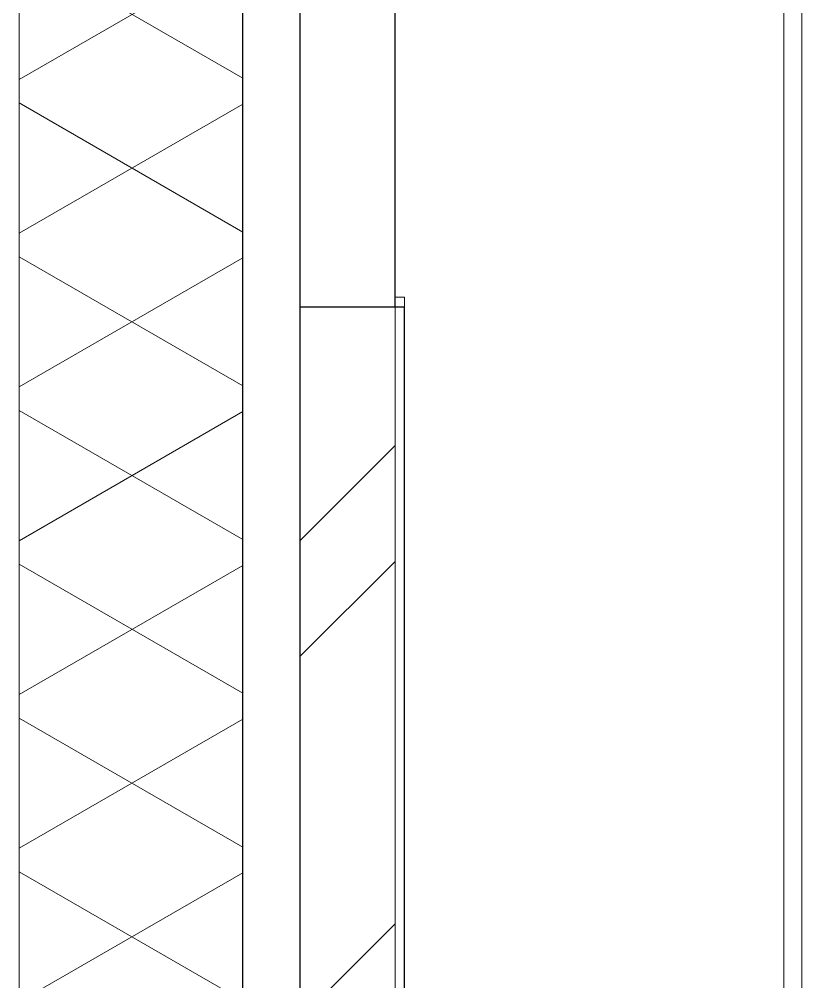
# Model space of a CAD drawing. Header units: millimetres. Extents: x -8546 to 211781, y -3000 to 31870.
# Drawn here: x 207130 to 207953, y 3858 to 4870 of the extents above; entities that cross this region are included whole.
import ezdxf

# ---------------------------------------------------------------- set-up
doc = ezdxf.new("R2010")
doc.units = ezdxf.units.MM
doc.linetypes.add('grid', pattern=[24, 15, -3, 3, -3])
for name, color, linetype, lineweight in [('A-ROOF-OTLN', 132, 'Continuous', 9), ('A-WALL', 113, 'Continuous', 9), ('A-WALL-PATT', 111, 'Continuous', 25), ('I-WALL', 2, 'Continuous', 9), ('S-GRID', 1, 'Continuous', 9)]:
    doc.layers.add(name, color=color, linetype=linetype, lineweight=lineweight)

msp = doc.modelspace()

# ---------------------------------------------------------------- hatches: boundary and pattern name
at = {"layer": 'A-WALL-PATT', "lineweight": 9}
h = msp.add_hatch(dxfattribs=at)
h.set_pattern_fill('FP_224', color=256, angle=-210, style=0, pattern_type=2)
h.set_pattern_definition([(330, (207108.66, 5602.26), (70, 121.2436), []), (30, (207108.66, 5602.26), (-70, 121.2436), [])])
h.paths.add_polyline_path([(207359.6, 3100), (207365.2, 3100), (207365.2, 5324.5), (207130.2, 5324.5), (207130.2, 3100), (207251.7, 3100)])
h = msp.add_hatch(dxfattribs=at)
h.set_pattern_fill('FP_242', color=256, style=0, pattern_type=2)
h.set_pattern_definition([(45, (202236.33, 2150), (-251.447, 251.447), []), (45, (202236.33, 2531), (-251.447, 251.447), [])])
h.paths.add_polyline_path([(207435.2, 600), (207525.2, 600), (207525.2, 4567.2), (207425.2, 4567.2), (207425.2, 600)])

# ---------------------------------------------------------------- linework, layer by layer
at = {"layer": 'A-ROOF-OTLN'}
for p, q in [((207933.6, 3462.1), (207933.6, 5175.9)), ((207952.6, 3466.1), (207952.6, 5175.9))]:
    msp.add_line(p, q, dxfattribs=at)
at = {"layer": 'A-WALL', "lineweight": 25}
for p, q in [((207425.2, 5333.8), (207425.2, 600)), ((207525.2, 4567.2), (207525.2, 5333.8)), ((207425.2, 4567.2), (207535.2, 4567.2)), ((207535.2, -380), (207535.2, 4567.2))]:
    msp.add_line(p, q, dxfattribs=at)
at = {"layer": 'A-WALL'}
for p, q in [((207130.2, 0), (207130.2, 5324.5)), ((207525.2, 4577.4), (207535.2, 4577.4)), ((207535.2, 4577.4), (207535.2, 4567.2)), ((207525.2, 4567.2), (207525.2, 600))]:
    msp.add_line(p, q, dxfattribs=at)
at = {"layer": 'I-WALL', "lineweight": 25}
msp.add_line((207365.2, 0), (207365.2, 5324.5), dxfattribs=at)
at = {"layer": 'S-GRID', "linetype": 'grid'}
msp.add_line((207365.2, -1885.9), (207365.2, 10087.6), dxfattribs=at)

doc.saveas('drawing.dxf')
